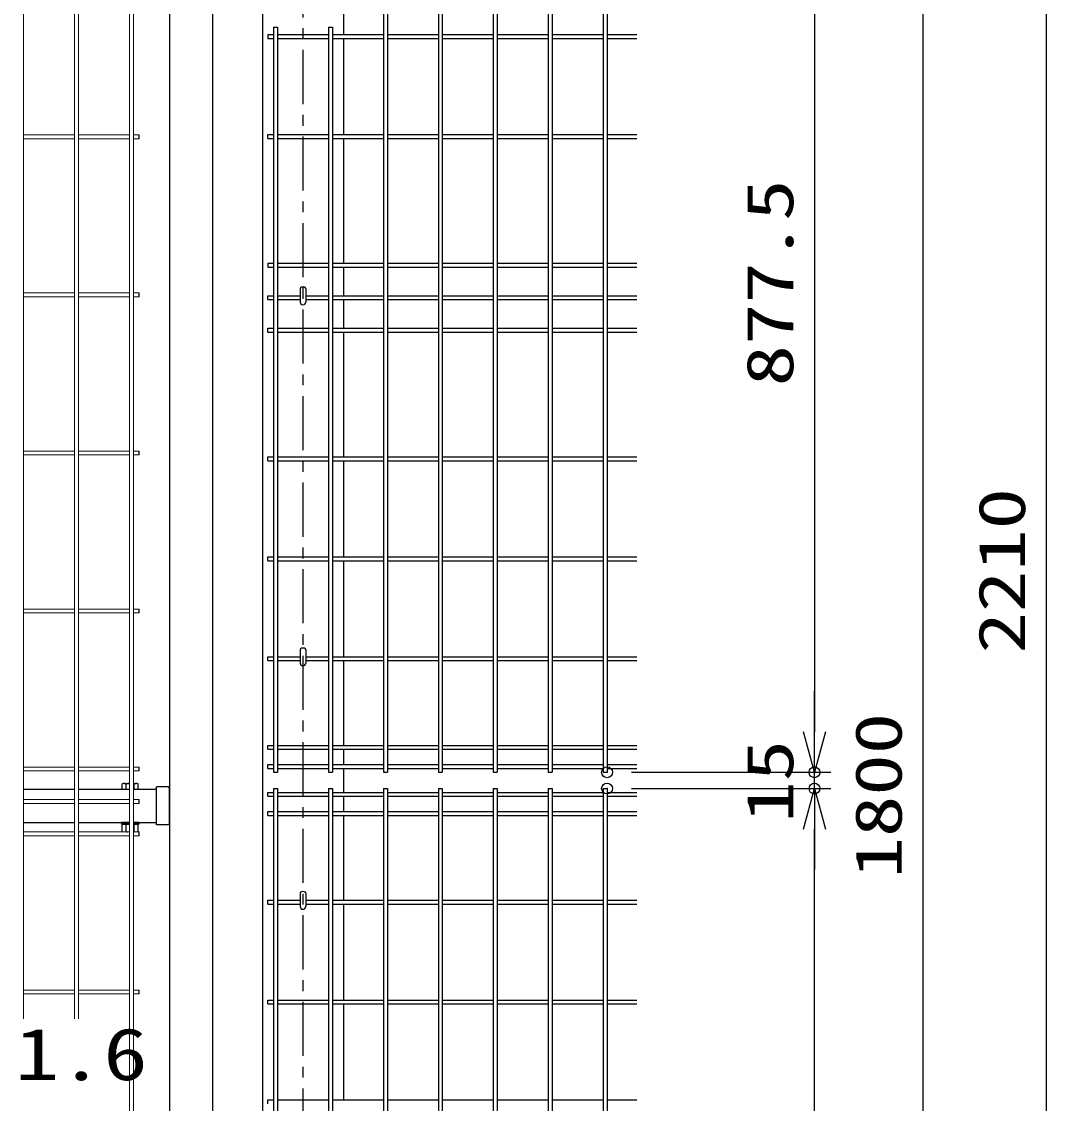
# Model space of a CAD drawing. Units: millimetres, scale not verified. Extents: x -6299 to 6301, y -4454 to 4456.
# Drawn here: x 2405 to 3352, y -462 to 538 of the extents above; entities that cross this region are included whole.
import ezdxf
from ezdxf.enums import TextEntityAlignment as Align

# ---------------------------------------------------------------- set-up
doc = ezdxf.new("R2010")
doc.units = ezdxf.units.MM
doc.header["$LTSCALE"] = 20
doc.header["$PDMODE"] = 32
doc.header["$PDSIZE"] = 10
doc.linetypes.add('USER1', pattern=[4, 2.5, -0.5, 0.5, -0.5])
for name, color, linetype, lineweight in [('0-2_0', 4, 'Continuous', 25), ('0-5_LAYER04', 7, 'Continuous', 25), ('0-6_実線', 7, 'Continuous', 25), ('0-A_LAYER12', 3, 'Continuous', 25), ('0-E_LAYER05', 4, 'Continuous', 25)]:
    doc.layers.add(name, color=color, linetype=linetype, lineweight=lineweight)
doc.layers.add('0-7_DEFPOINTS', color=7, linetype='Continuous')
doc.styles.add('ＭＳ ゴシック', font='')
doc.styles.get('ＭＳ ゴシック').set_extended_font_data('MS Gothic')

# ---------------------------------------------------------------- blocks, each defined once
blk = doc.blocks.new('_Open30')
at = {"layer": '0-2_0', "color": 2}
blk.add_line((0, 0), (-20, 0), dxfattribs=at)
blk.add_lwpolyline([(-20, 5.36), (0, 0), (-20, -5.36)], dxfattribs=at)

msp = doc.modelspace()

# ---------------------------------------------------------------- linework, layer by layer
at = {"layer": '0-2_0', "color": 7, "linetype": 'USER1'}
msp.add_line((2665.19, 1152.22), (2665.19, -1378.06), dxfattribs=at)
at = {"layer": '0-2_0', "color": 2}
for p, q in [((3352.21, -1040.56), (3352.21, 1094.67)), ((3137.9, 684.44), (3137.9, -118.06)), ((3238.18, 684.44), (3238.18, -1040.56)), ((3137.9, -118.06), (3137.9, -80.56)), ((3137.9, -170.56), (3137.9, -155.56)), ((3137.9, -1010.56), (3137.9, -208.06)), ((3137.9, -208.06), (3137.9, -245.56))]:
    msp.add_line(p, q, dxfattribs=at)
at = {"layer": '0-2_0', "lineweight": 15}
for p, q in [((2406.97, 720.14), (2406.97, -383.45)), ((2454.14, 720.14), (2454.14, -383.45)), ((2457.74, 720.14), (2457.74, -383.45)), ((2504.91, 720.14), (2504.91, -1046.26)), ((2508.51, 720.14), (2508.51, -1046.26)), ((2406.97, 433.64), (2454.14, 433.64)), ((2406.97, 430.04), (2454.14, 430.04)), ((2457.74, 433.64), (2504.91, 433.64)), ((2457.74, 430.04), (2504.91, 430.04)), ((2508.51, 433.64), (2513.71, 433.64)), ((2508.51, 430.04), (2513.71, 430.04)), ((2406.97, 287.54), (2454.14, 287.54)), ((2406.97, 283.94), (2454.14, 283.94)), ((2457.74, 287.54), (2504.91, 287.54)), ((2457.74, 283.94), (2504.91, 283.94)), ((2508.51, 287.54), (2513.71, 287.54)), ((2508.51, 283.94), (2513.71, 283.94)), ((2406.97, 141.44), (2454.14, 141.44)), ((2457.74, 141.44), (2504.91, 141.44)), ((2508.51, 141.44), (2513.71, 141.44)), ((2406.97, 137.84), (2454.14, 137.84)), ((2457.74, 137.84), (2504.91, 137.84)), ((2508.51, 137.84), (2513.71, 137.84)), ((2406.97, -4.66), (2454.14, -4.66)), ((2406.97, -8.26), (2454.14, -8.26)), ((2457.74, -4.66), (2504.91, -4.66)), ((2457.74, -8.26), (2504.91, -8.26)), ((2508.51, -4.66), (2513.71, -4.66)), ((2508.51, -8.26), (2513.71, -8.26)), ((2406.97, -150.76), (2454.14, -150.76)), ((2406.97, -154.36), (2454.14, -154.36)), ((2457.74, -150.76), (2504.91, -150.76)), ((2457.74, -154.36), (2504.91, -154.36)), ((2508.51, -150.76), (2513.71, -150.76)), ((2508.51, -154.36), (2513.71, -154.36)), ((2406.97, -180.76), (2454.14, -180.76)), ((2406.97, -184.36), (2454.14, -184.36)), ((2457.74, -180.76), (2504.91, -180.76)), ((2457.74, -184.36), (2504.91, -184.36)), ((2508.51, -180.76), (2513.71, -180.76)), ((2508.51, -184.36), (2513.71, -184.36)), ((2406.97, -210.76), (2454.14, -210.76)), ((2406.97, -214.36), (2454.14, -214.36)), ((2457.74, -210.76), (2504.91, -210.76)), ((2457.74, -214.36), (2504.91, -214.36)), ((2508.51, -210.76), (2513.71, -210.76)), ((2508.51, -214.36), (2513.71, -214.36)), ((2406.97, -356.86), (2454.14, -356.86)), ((2457.74, -356.86), (2504.91, -356.86)), ((2508.51, -356.86), (2513.71, -356.86)), ((2406.97, -360.46), (2454.14, -360.46)), ((2457.74, -360.46), (2504.91, -360.46)), ((2508.51, -360.46), (2513.71, -360.46))]:
    msp.add_line(p, q, dxfattribs=at)
at = {"layer": '0-2_0', "color": 7}
for p, q in [((2702.69, 615.14), (2702.69, 526.36)), ((2627.69, 550.44), (2627.69, -865.56)), ((2702.69, 522.76), (2702.69, 433.99)), ((2702.69, 430.39), (2702.69, 314.99)), ((2702.69, 311.39), (2702.69, 284.99)), ((2662.59, 291.47), (2662.59, 279.19)), ((2667.79, 291.47), (2667.79, 279.19)), ((2702.69, 281.39), (2702.69, 254.99)), ((2702.69, 251.39), (2702.69, 135.99)), ((2702.69, 132.39), (2702.69, 43.61)), ((2702.69, 40.01), (2702.69, -48.76)), ((2662.59, -42.28), (2662.59, -54.56)), ((2667.79, -42.28), (2667.79, -54.56)), ((2702.69, -52.36), (2702.69, -130.74)), ((2702.69, -134.34), (2702.69, -148.36)), ((2702.69, -151.96), (2702.69, -174.16)), ((2498.22, -171.06), (2498.22, -166.38)), ((2500.04, -165.84), (2504.91, -165.84)), ((2501.85, -171.06), (2501.85, -166.38)), ((2508.51, -165.84), (2510.95, -165.84)), ((2509.13, -171.06), (2509.13, -166.38)), ((2512.77, -171.06), (2512.77, -166.38)), ((2540.49, -169.11), (2529.69, -169.11)), ((2406.97, -171.06), (2454.14, -171.06)), ((2457.74, -171.06), (2504.91, -171.06)), ((2498.22, -171.06), (2504.91, -171.06)), ((2508.51, -171.06), (2529.69, -171.06)), ((2508.51, -171.06), (2512.77, -171.06)), ((2541.69, -202.81), (2541.69, -170.31)), ((2702.69, -177.76), (2702.69, -191.79)), ((2702.69, -195.39), (2702.69, -273.76)), ((2406.97, -202.06), (2454.14, -202.06)), ((2457.74, -202.06), (2504.91, -202.06)), ((2498.22, -203.66), (2504.91, -203.66)), ((2498.22, -210.45), (2498.22, -203.66)), ((2501.85, -210.45), (2501.85, -203.66)), ((2508.51, -202.06), (2529.69, -202.06)), ((2508.51, -203.66), (2512.77, -203.66)), ((2509.13, -210.45), (2509.13, -203.66)), ((2512.77, -210.45), (2512.77, -203.66)), ((2662.59, -267.28), (2662.59, -279.56)), ((2667.79, -267.28), (2667.79, -279.56)), ((2702.69, -277.36), (2702.69, -366.14)), ((2702.69, -369.74), (2702.69, -458.51))]:
    msp.add_line(p, q, dxfattribs=at)
at = {"layer": '0-2_0'}
for p, q in [((2513.71, 430.04), (2513.71, 433.64)), ((2513.71, 283.94), (2513.71, 287.54)), ((2513.71, 137.84), (2513.71, 141.44)), ((2513.71, -8.26), (2513.71, -4.66)), ((2513.71, -154.36), (2513.71, -150.76)), ((2513.71, -184.36), (2513.71, -180.76)), ((2513.71, -214.36), (2513.71, -210.76)), ((2513.71, -360.46), (2513.71, -356.86))]:
    msp.add_line(p, q, dxfattribs=at)
at = {"layer": '0-2_0', "color": 1}
for p, q in [((2968.72, -155.56), (3152.9, -155.56)), ((2968.72, -155.56), (3152.9, -155.56)), ((2968.72, -170.56), (3152.9, -170.56)), ((2968.72, -170.56), (3152.9, -170.56))]:
    msp.add_line(p, q, dxfattribs=at)
at = {"layer": '0-2_0', "color": 7}
msp.add_lwpolyline([(2540.49, -204.01), (2529.69, -204.01), (2529.69, -169.11)], dxfattribs=at)
for centre, radius, start, end in [((2665.19, 279.19), 2.6, 180, 0), ((2665.19, -54.56), 2.6, 180, 0), ((2500.04, -169.19), 3.35, 57.13278, 122.86722), ((2505.49, -178.44), 12.6, 92.64299, 106.77865), ((2505.49, -178.44), 12.6, 73.22135, 76.13482), ((2510.95, -169.19), 3.35, 57.13278, 122.86722), ((2540.49, -170.31), 1.2, 0, 90), ((2540.49, -202.81), 1.2, 270, 0), ((2500.04, -207.64), 3.35, 237.13278, 248.98269), ((2500.04, -207.64), 3.35, 291.01731, 302.86722), ((2505.49, -198.39), 12.6, 253.22135, 259.20583), ((2505.49, -198.39), 12.6, 283.86518, 286.77865), ((2510.95, -207.64), 3.35, 237.13278, 248.98269), ((2510.95, -207.64), 3.35, 291.01731, 302.86722), ((2665.19, -279.56), 2.6, 180, 0)]:
    msp.add_arc(centre, radius, start, end, dxfattribs=at)
for centre in [(2665.19, 291.47), (2665.19, -42.28), (2665.19, -267.28)]:
    msp.add_ellipse(centre, major_axis=(2.6, 0), ratio=0.601815, start_param=0, end_param=3.1415927, dxfattribs=at)
at = {"layer": '0-5_LAYER04'}
for p, q in [((2541.69, 1141.89), (2541.69, -1048.06)), ((2581.69, 603.44), (2581.69, -812.56))]:
    msp.add_line(p, q, dxfattribs=at)
at = {"layer": '0-6_実線'}
for p, q in [((2497.49, -202.06), (2497.49, -203.66)), ((2504.91, -202.06), (2497.49, -202.06)), ((2504.91, -203.66), (2497.49, -203.66)), ((2513.49, -202.06), (2508.51, -202.06)), ((2513.49, -203.66), (2508.51, -203.66)), ((2513.49, -202.06), (2513.49, -203.66))]:
    msp.add_line(p, q, dxfattribs=at)
at = {"layer": '0-7_DEFPOINTS'}
for p in [(2946.22, -155.56), (3137.9, -155.56), (3137.9, -155.56), (2946.22, -170.56), (3137.9, -170.56)]:
    msp.add_point(p, dxfattribs=at)
at = {"layer": '0-E_LAYER05'}
for p, q in [((2739.55, 721.94), (2739.55, -155.56)), ((2743.15, 721.94), (2743.15, -155.56)), ((2790.31, 721.94), (2790.31, -155.56)), ((2793.91, 721.94), (2793.91, -155.56)), ((2841.08, 721.94), (2841.08, -155.56)), ((2844.68, 721.94), (2844.68, -155.56)), ((2891.85, 721.94), (2891.85, -155.56)), ((2895.45, 721.94), (2895.45, -155.56)), ((2942.62, 721.94), (2942.62, -155.56)), ((2946.22, 721.94), (2946.22, -155.56)), ((2638.01, 533.36), (2638.01, -155.56)), ((2638.01, 533.36), (2641.61, 533.36)), ((2641.61, 533.36), (2641.61, -155.56)), ((2688.78, 533.36), (2688.78, -155.56)), ((2688.78, 533.36), (2692.38, 533.36)), ((2688.78, 533.36), (2692.38, 533.36)), ((2692.38, 533.36), (2692.38, -155.56)), ((2632.81, 526.36), (2632.81, 522.76)), ((2632.81, 526.36), (2638.01, 526.36)), ((2632.81, 522.76), (2638.01, 522.76)), ((2641.61, 526.36), (2688.78, 526.36)), ((2641.61, 522.76), (2688.78, 522.76)), ((2692.38, 526.36), (2739.55, 526.36)), ((2692.38, 522.76), (2739.55, 522.76)), ((2743.15, 526.36), (2790.31, 526.36)), ((2743.15, 522.76), (2790.31, 522.76)), ((2793.91, 526.36), (2841.08, 526.36)), ((2793.91, 522.76), (2841.08, 522.76)), ((2844.68, 526.36), (2891.85, 526.36)), ((2844.68, 522.76), (2891.85, 522.76)), ((2895.45, 526.36), (2942.62, 526.36)), ((2895.45, 522.76), (2942.62, 522.76)), ((2946.22, 526.36), (2973.88, 526.36)), ((2946.22, 522.76), (2973.88, 522.76)), ((2632.81, 433.99), (2638.01, 433.99)), ((2632.81, 430.39), (2632.81, 433.99)), ((2632.81, 430.39), (2638.01, 430.39)), ((2641.61, 433.99), (2688.78, 433.99)), ((2641.61, 430.39), (2688.78, 430.39)), ((2692.38, 433.99), (2739.55, 433.99)), ((2692.38, 430.39), (2739.55, 430.39)), ((2743.15, 433.99), (2790.31, 433.99)), ((2743.15, 430.39), (2790.31, 430.39)), ((2793.91, 433.99), (2841.08, 433.99)), ((2793.91, 430.39), (2841.08, 430.39)), ((2844.68, 433.99), (2891.85, 433.99)), ((2844.68, 430.39), (2891.85, 430.39)), ((2895.45, 433.99), (2942.62, 433.99)), ((2895.45, 430.39), (2942.62, 430.39)), ((2946.22, 433.99), (2973.88, 433.99)), ((2946.22, 430.39), (2973.88, 430.39)), ((2632.81, 314.99), (2638.01, 314.99)), ((2641.61, 314.99), (2688.78, 314.99)), ((2641.61, 311.39), (2688.78, 311.39)), ((2692.38, 314.99), (2739.55, 314.99)), ((2692.38, 311.39), (2739.55, 311.39)), ((2743.15, 314.99), (2790.31, 314.99)), ((2743.15, 311.39), (2790.31, 311.39)), ((2793.91, 314.99), (2841.08, 314.99)), ((2793.91, 311.39), (2841.08, 311.39)), ((2844.68, 314.99), (2891.85, 314.99)), ((2844.68, 311.39), (2891.85, 311.39)), ((2895.45, 314.99), (2942.62, 314.99)), ((2895.45, 311.39), (2942.62, 311.39)), ((2946.22, 314.99), (2973.88, 314.99)), ((2946.22, 311.39), (2973.88, 311.39)), ((2632.81, 284.99), (2638.01, 284.99)), ((2632.81, 281.39), (2632.81, 284.99)), ((2632.81, 281.39), (2638.01, 281.39)), ((2641.61, 284.99), (2662.59, 284.99)), ((2641.61, 281.39), (2662.59, 281.39)), ((2667.79, 284.99), (2688.78, 284.99)), ((2667.79, 281.39), (2688.78, 281.39)), ((2692.38, 284.99), (2739.55, 284.99)), ((2692.38, 281.39), (2739.55, 281.39)), ((2743.15, 284.99), (2790.31, 284.99)), ((2743.15, 281.39), (2790.31, 281.39)), ((2793.91, 284.99), (2841.08, 284.99)), ((2793.91, 281.39), (2841.08, 281.39)), ((2844.68, 284.99), (2891.85, 284.99)), ((2844.68, 281.39), (2891.85, 281.39)), ((2895.45, 284.99), (2942.62, 284.99)), ((2895.45, 281.39), (2942.62, 281.39)), ((2946.22, 284.99), (2973.88, 284.99)), ((2946.22, 281.39), (2973.88, 281.39)), ((2632.81, 254.99), (2638.01, 254.99)), ((2632.81, 251.39), (2632.81, 254.99)), ((2632.81, 251.39), (2638.01, 251.39)), ((2641.61, 254.99), (2688.78, 254.99)), ((2641.61, 251.39), (2688.78, 251.39)), ((2692.38, 254.99), (2739.55, 254.99)), ((2692.38, 251.39), (2739.55, 251.39)), ((2743.15, 254.99), (2790.31, 254.99)), ((2743.15, 251.39), (2790.31, 251.39)), ((2793.91, 254.99), (2841.08, 254.99)), ((2793.91, 251.39), (2841.08, 251.39)), ((2844.68, 254.99), (2891.85, 254.99)), ((2844.68, 251.39), (2891.85, 251.39)), ((2895.45, 254.99), (2942.62, 254.99)), ((2895.45, 251.39), (2942.62, 251.39)), ((2946.22, 254.99), (2973.88, 254.99)), ((2946.22, 251.39), (2973.88, 251.39)), ((2632.81, 135.99), (2638.01, 135.99)), ((2632.81, 132.39), (2632.81, 135.99)), ((2632.81, 132.39), (2638.01, 132.39)), ((2641.61, 135.99), (2688.78, 135.99)), ((2641.61, 132.39), (2688.78, 132.39)), ((2692.38, 135.99), (2739.55, 135.99)), ((2692.38, 132.39), (2739.55, 132.39)), ((2743.15, 135.99), (2790.31, 135.99)), ((2743.15, 132.39), (2790.31, 132.39)), ((2793.91, 135.99), (2841.08, 135.99)), ((2793.91, 132.39), (2841.08, 132.39)), ((2844.68, 135.99), (2891.85, 135.99)), ((2844.68, 132.39), (2891.85, 132.39)), ((2895.45, 135.99), (2942.62, 135.99)), ((2895.45, 132.39), (2942.62, 132.39)), ((2946.22, 135.99), (2973.88, 135.99)), ((2946.22, 132.39), (2973.88, 132.39)), ((2632.81, 43.61), (2638.01, 43.61)), ((2632.81, 40.01), (2632.81, 43.61)), ((2632.81, 40.01), (2638.01, 40.01)), ((2641.61, 43.61), (2688.78, 43.61)), ((2641.61, 40.01), (2688.78, 40.01)), ((2692.38, 43.61), (2739.55, 43.61)), ((2692.38, 40.01), (2739.55, 40.01)), ((2743.15, 43.61), (2790.31, 43.61)), ((2743.15, 40.01), (2790.31, 40.01)), ((2793.91, 43.61), (2841.08, 43.61)), ((2793.91, 40.01), (2841.08, 40.01)), ((2844.68, 43.61), (2891.85, 43.61)), ((2844.68, 40.01), (2891.85, 40.01)), ((2895.45, 43.61), (2942.62, 43.61)), ((2895.45, 40.01), (2942.62, 40.01)), ((2946.22, 43.61), (2973.88, 43.61)), ((2946.22, 40.01), (2973.88, 40.01)), ((2632.81, -48.76), (2638.01, -48.76)), ((2632.81, -52.36), (2632.81, -48.76)), ((2641.61, -48.76), (2662.59, -48.76)), ((2667.79, -48.76), (2688.78, -48.76)), ((2692.38, -48.76), (2739.55, -48.76)), ((2743.15, -48.76), (2790.31, -48.76)), ((2793.91, -48.76), (2841.08, -48.76)), ((2844.68, -48.76), (2891.85, -48.76)), ((2895.45, -48.76), (2942.62, -48.76)), ((2946.22, -48.76), (2973.88, -48.76)), ((2632.81, -52.36), (2638.01, -52.36)), ((2641.61, -52.36), (2662.59, -52.36)), ((2667.79, -52.36), (2688.78, -52.36)), ((2692.38, -52.36), (2739.55, -52.36)), ((2743.15, -52.36), (2790.31, -52.36)), ((2793.91, -52.36), (2841.08, -52.36)), ((2844.68, -52.36), (2891.85, -52.36)), ((2895.45, -52.36), (2942.62, -52.36)), ((2946.22, -52.36), (2973.88, -52.36)), ((2632.81, -130.74), (2638.01, -130.74)), ((2632.81, -134.34), (2632.81, -130.74)), ((2632.81, -134.34), (2638.01, -134.34)), ((2641.61, -130.74), (2688.78, -130.74)), ((2641.61, -134.34), (2688.78, -134.34)), ((2692.38, -130.74), (2739.55, -130.74)), ((2692.38, -134.34), (2739.55, -134.34)), ((2743.15, -130.74), (2790.31, -130.74)), ((2743.15, -134.34), (2790.31, -134.34)), ((2793.91, -130.74), (2841.08, -130.74)), ((2793.91, -134.34), (2841.08, -134.34)), ((2844.68, -130.74), (2891.85, -130.74)), ((2844.68, -134.34), (2891.85, -134.34)), ((2895.45, -130.74), (2942.62, -130.74)), ((2895.45, -134.34), (2942.62, -134.34)), ((2946.22, -130.74), (2973.88, -130.74)), ((2946.22, -134.34), (2973.88, -134.34)), ((2632.81, -148.36), (2638.01, -148.36)), ((2632.81, -151.96), (2632.81, -148.36)), ((2641.61, -148.36), (2688.78, -148.36)), ((2692.38, -148.36), (2739.55, -148.36)), ((2743.15, -148.36), (2790.31, -148.36)), ((2793.91, -148.36), (2841.08, -148.36)), ((2844.68, -148.36), (2891.85, -148.36)), ((2895.45, -148.36), (2942.62, -148.36)), ((2946.22, -148.36), (2973.88, -148.36)), ((2632.81, -151.96), (2638.01, -151.96)), ((2638.01, -155.56), (2641.61, -155.56)), ((2638.01, -155.56), (2641.61, -155.56)), ((2641.61, -151.96), (2688.78, -151.96)), ((2688.78, -155.56), (2692.38, -155.56)), ((2688.78, -155.56), (2692.38, -155.56)), ((2692.38, -151.96), (2739.55, -151.96)), ((2739.55, -155.56), (2743.15, -155.56)), ((2743.15, -151.96), (2790.31, -151.96)), ((2790.31, -155.56), (2793.91, -155.56)), ((2793.91, -151.96), (2841.08, -151.96)), ((2841.08, -155.56), (2844.68, -155.56)), ((2844.68, -151.96), (2891.85, -151.96)), ((2891.85, -155.56), (2895.45, -155.56)), ((2895.45, -151.96), (2942.62, -151.96)), ((2942.62, -155.56), (2946.22, -155.56)), ((2946.22, -151.96), (2973.88, -151.96)), ((2632.81, -174.16), (2638.01, -174.16)), ((2632.81, -177.76), (2632.81, -174.16)), ((2632.81, -177.76), (2638.01, -177.76)), ((2638.01, -170.56), (2638.01, -859.49)), ((2638.01, -170.56), (2641.61, -170.56)), ((2638.01, -170.56), (2641.61, -170.56)), ((2641.61, -170.56), (2641.61, -859.49)), ((2641.61, -174.16), (2688.78, -174.16)), ((2641.61, -177.76), (2688.78, -177.76)), ((2688.78, -170.56), (2688.78, -859.49)), ((2688.78, -170.56), (2692.38, -170.56)), ((2688.78, -170.56), (2692.38, -170.56)), ((2692.38, -170.56), (2692.38, -859.49)), ((2692.38, -174.16), (2739.55, -174.16)), ((2692.38, -177.76), (2739.55, -177.76)), ((2739.55, -170.56), (2739.55, -1048.06)), ((2739.55, -170.56), (2743.15, -170.56)), ((2743.15, -170.56), (2743.15, -1048.06)), ((2743.15, -174.16), (2790.31, -174.16)), ((2743.15, -177.76), (2790.31, -177.76)), ((2790.31, -170.56), (2790.31, -1048.06)), ((2790.31, -170.56), (2793.91, -170.56)), ((2793.91, -170.56), (2793.91, -1048.06)), ((2793.91, -174.16), (2841.08, -174.16)), ((2793.91, -177.76), (2841.08, -177.76)), ((2841.08, -170.56), (2841.08, -1048.06)), ((2841.08, -170.56), (2844.68, -170.56)), ((2844.68, -170.56), (2844.68, -1048.06)), ((2844.68, -174.16), (2891.85, -174.16)), ((2844.68, -177.76), (2891.85, -177.76)), ((2891.85, -170.56), (2891.85, -1048.06)), ((2891.85, -170.56), (2895.45, -170.56)), ((2895.45, -170.56), (2895.45, -1048.06)), ((2895.45, -174.16), (2942.62, -174.16)), ((2895.45, -177.76), (2942.62, -177.76)), ((2942.62, -170.56), (2942.62, -1048.06)), ((2942.62, -170.56), (2946.22, -170.56)), ((2946.22, -170.56), (2946.22, -1048.06)), ((2946.22, -174.16), (2973.88, -174.16)), ((2946.22, -177.76), (2973.88, -177.76)), ((2632.81, -191.79), (2638.01, -191.79)), ((2632.81, -195.39), (2632.81, -191.79)), ((2632.81, -195.39), (2638.01, -195.39)), ((2641.61, -191.79), (2688.78, -191.79)), ((2641.61, -195.39), (2688.78, -195.39)), ((2692.38, -191.79), (2739.55, -191.79)), ((2692.38, -195.39), (2739.55, -195.39)), ((2743.15, -191.79), (2790.31, -191.79)), ((2743.15, -195.39), (2790.31, -195.39)), ((2793.91, -191.79), (2841.08, -191.79)), ((2793.91, -195.39), (2841.08, -195.39)), ((2844.68, -191.79), (2891.85, -191.79)), ((2844.68, -195.39), (2891.85, -195.39)), ((2895.45, -191.79), (2942.62, -191.79)), ((2895.45, -195.39), (2942.62, -195.39)), ((2946.22, -191.79), (2973.88, -191.79)), ((2946.22, -195.39), (2973.88, -195.39)), ((2632.81, -273.76), (2638.01, -273.76)), ((2632.81, -277.36), (2632.81, -273.76)), ((2632.81, -277.36), (2638.01, -277.36)), ((2641.61, -273.76), (2662.59, -273.76)), ((2641.61, -277.36), (2662.59, -277.36)), ((2667.79, -273.76), (2688.78, -273.76)), ((2667.79, -277.36), (2688.78, -277.36)), ((2692.38, -273.76), (2739.55, -273.76)), ((2692.38, -277.36), (2739.55, -277.36)), ((2743.15, -273.76), (2790.31, -273.76)), ((2743.15, -277.36), (2790.31, -277.36)), ((2793.91, -273.76), (2841.08, -273.76)), ((2793.91, -277.36), (2841.08, -277.36)), ((2844.68, -273.76), (2891.85, -273.76)), ((2844.68, -277.36), (2891.85, -277.36)), ((2895.45, -273.76), (2942.62, -273.76)), ((2895.45, -277.36), (2942.62, -277.36)), ((2946.22, -273.76), (2973.88, -273.76)), ((2946.22, -277.36), (2973.88, -277.36)), ((2632.81, -366.14), (2638.01, -366.14)), ((2632.81, -369.74), (2632.81, -366.14)), ((2632.81, -369.74), (2638.01, -369.74)), ((2641.61, -366.14), (2688.78, -366.14)), ((2641.61, -369.74), (2688.78, -369.74)), ((2692.38, -366.14), (2739.55, -366.14)), ((2692.38, -369.74), (2739.55, -369.74)), ((2743.15, -366.14), (2790.31, -366.14)), ((2743.15, -369.74), (2790.31, -369.74)), ((2793.91, -366.14), (2841.08, -366.14)), ((2793.91, -369.74), (2841.08, -369.74)), ((2844.68, -366.14), (2891.85, -366.14)), ((2844.68, -369.74), (2891.85, -369.74)), ((2895.45, -366.14), (2942.62, -366.14)), ((2895.45, -369.74), (2942.62, -369.74)), ((2946.22, -366.14), (2973.88, -366.14)), ((2946.22, -369.74), (2973.88, -369.74)), ((2632.81, -458.51), (2638.01, -458.51)), ((2632.81, -462.11), (2632.81, -458.51)), ((2641.61, -458.51), (2688.78, -458.51)), ((2692.38, -458.51), (2739.55, -458.51)), ((2743.15, -458.51), (2790.31, -458.51)), ((2793.91, -458.51), (2841.08, -458.51)), ((2844.68, -458.51), (2891.85, -458.51)), ((2895.45, -458.51), (2942.62, -458.51)), ((2946.22, -458.51), (2973.88, -458.51))]:
    msp.add_line(p, q, dxfattribs=at)
msp.add_lwpolyline([(2632.81, 314.99), (2632.81, 311.39), (2638.01, 311.39)], dxfattribs=at)

# ---------------------------------------------------------------- block references
at = {"layer": '0-2_0', "xscale": 1.875, "yscale": 1.875}
for p, rotation in [((3137.9, -155.56), 270), ((3137.9, -155.56), 270), ((3137.9, -170.56), 90), ((3137.9, -170.56), 90)]:
    msp.add_blockref('_Open30', p, dxfattribs=dict(at, rotation=rotation))

# ---------------------------------------------------------------- texts
at = {"layer": '0-2_0', "color": 3, "style": 'ＭＳ ゴシック', "width": 1.3}
for s, p in [('877.5', (3131.23, 201.22)), ('2210', (3345.54, -45.8)), ('1800', (3231.51, -253.65)), ('15', (3131.23, -202.22))]:
    msp.add_text(s, height=43.26, rotation=90, dxfattribs=at).set_placement(p, align=Align.BOTTOM_LEFT)
at = {"layer": '0-A_LAYER12', "style": 'ＭＳ ゴシック', "width": 1.25}
msp.add_text('横枠 □-31x31x1.6', height=48.09, dxfattribs=at).set_placement((1825.81, -454.59), align=Align.BOTTOM_LEFT)

doc.saveas('drawing.dxf')
